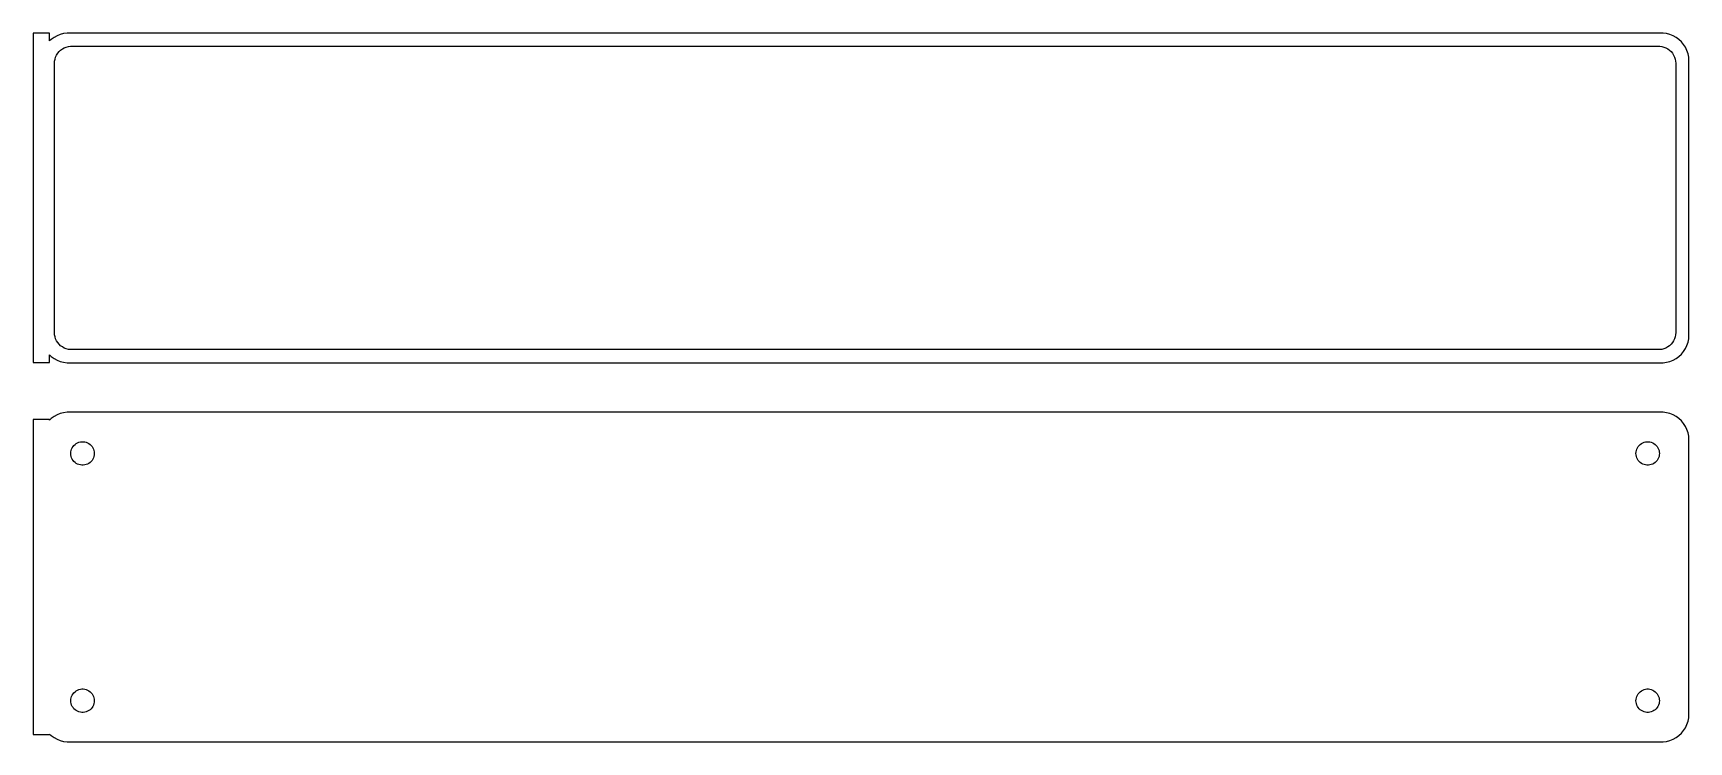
# Model space of a CAD drawing. Header units: metres. Extents: x -152 to 150, y 108 to 237.
import ezdxf

# ---------------------------------------------------------------- set-up
doc = ezdxf.new("R2010")
doc.units = ezdxf.units.M

msp = doc.modelspace()

# ---------------------------------------------------------------- linework, layer by layer
for p, q in [((-148.5, 236.979), (-151.5, 236.979)), ((-151.5, 236.979), (-151.5, 177.021)), ((-148.5, 235.559), (-148.5, 236.979)), ((-148.187, 235.853), (-148.5, 235.559)), ((-147.679, 236.222), (-148.187, 235.853)), ((-147.129, 236.524), (-147.679, 236.222)), ((-146.545, 236.755), (-147.129, 236.524)), ((-145.937, 236.911), (-146.545, 236.755)), ((-145.314, 236.99), (-145.937, 236.911)), ((145.314, 236.99), (-145.314, 236.99)), ((145.937, 236.911), (145.314, 236.99)), ((146.545, 236.755), (145.937, 236.911)), ((147.129, 236.524), (146.545, 236.755)), ((147.679, 236.222), (147.129, 236.524)), ((148.187, 235.853), (147.679, 236.222)), ((148.645, 235.423), (148.187, 235.853)), ((149.045, 234.939), (148.645, 235.423)), ((-147.588, 231.89), (-147.515, 232.274)), ((-147.515, 232.274), (-147.394, 232.646)), ((-147.394, 232.646), (-147.228, 233)), ((-147.228, 233), (-147.018, 233.33)), ((-147.018, 233.33), (-146.769, 233.631)), ((-146.769, 233.631), (-146.484, 233.899)), ((-146.484, 233.899), (-146.168, 234.128)), ((-146.168, 234.128), (-145.825, 234.317)), ((-145.825, 234.317), (-145.462, 234.461)), ((-145.462, 234.461), (-145.083, 234.558)), ((-145.083, 234.558), (-144.695, 234.607)), ((-144.695, 234.607), (144.695, 234.607)), ((144.695, 234.607), (145.083, 234.558)), ((145.083, 234.558), (145.462, 234.461)), ((145.462, 234.461), (145.825, 234.317)), ((145.825, 234.317), (146.168, 234.128)), ((146.168, 234.128), (146.484, 233.899)), ((146.484, 233.899), (146.769, 233.631)), ((146.769, 233.631), (147.018, 233.33)), ((147.018, 233.33), (147.228, 233)), ((147.228, 233), (147.394, 232.646)), ((147.394, 232.646), (147.515, 232.274)), ((147.515, 232.274), (147.588, 231.89)), ((149.382, 234.409), (149.045, 234.939)), ((149.649, 233.841), (149.382, 234.409)), ((149.843, 233.243), (149.649, 233.841)), ((149.961, 232.627), (149.843, 233.243)), ((150, 232), (149.961, 232.627)), ((-147.613, 231.5), (-147.588, 231.89)), ((-147.613, 182.5), (-147.613, 231.5)), ((147.588, 231.89), (147.613, 231.5)), ((147.613, 231.5), (147.613, 182.5)), ((150, 182), (150, 232)), ((-147.588, 182.11), (-147.613, 182.5)), ((-147.515, 181.726), (-147.588, 182.11)), ((-147.394, 181.354), (-147.515, 181.726)), ((-147.228, 181), (-147.394, 181.354)), ((-147.018, 180.67), (-147.228, 181)), ((147.228, 181), (147.018, 180.67)), ((147.394, 181.354), (147.228, 181)), ((147.515, 181.726), (147.394, 181.354)), ((147.588, 182.11), (147.515, 181.726)), ((147.613, 182.5), (147.588, 182.11)), ((149.843, 180.757), (149.961, 181.373)), ((149.961, 181.373), (150, 182)), ((-148.5, 177.021), (-148.5, 178.441)), ((-148.5, 178.441), (-148.187, 178.147)), ((-148.187, 178.147), (-147.679, 177.778)), ((-146.769, 180.369), (-147.018, 180.67)), ((-146.484, 180.101), (-146.769, 180.369)), ((-146.168, 179.872), (-146.484, 180.101)), ((-145.825, 179.683), (-146.168, 179.872)), ((-145.462, 179.539), (-145.825, 179.683)), ((-145.083, 179.442), (-145.462, 179.539)), ((-144.695, 179.393), (-145.083, 179.442)), ((144.695, 179.393), (-144.695, 179.393)), ((145.083, 179.442), (144.695, 179.393)), ((145.462, 179.539), (145.083, 179.442)), ((145.825, 179.683), (145.462, 179.539)), ((146.168, 179.872), (145.825, 179.683)), ((146.484, 180.101), (146.168, 179.872)), ((146.769, 180.369), (146.484, 180.101)), ((147.018, 180.67), (146.769, 180.369)), ((147.679, 177.778), (148.187, 178.147)), ((148.187, 178.147), (148.645, 178.577)), ((148.645, 178.577), (149.045, 179.061)), ((149.045, 179.061), (149.382, 179.591)), ((149.382, 179.591), (149.649, 180.159)), ((149.649, 180.159), (149.843, 180.757)), ((-151.5, 177.021), (-148.5, 177.021)), ((-147.679, 177.778), (-147.129, 177.476)), ((-147.129, 177.476), (-146.545, 177.245)), ((-146.545, 177.245), (-145.937, 177.089)), ((-145.937, 177.089), (-145.314, 177.01)), ((-145.314, 177.01), (145.314, 177.01)), ((145.314, 177.01), (145.937, 177.089)), ((145.937, 177.089), (146.545, 177.245)), ((146.545, 177.245), (147.129, 177.476)), ((147.129, 177.476), (147.679, 177.778)), ((-148.5, 166.653), (-151.5, 166.653)), ((-151.5, 166.653), (-151.5, 109.347)), ((-148.187, 166.853), (-148.5, 166.559)), ((-148.5, 166.559), (-148.5, 166.653)), ((-147.679, 167.222), (-148.187, 166.853)), ((-147.129, 167.524), (-147.679, 167.222)), ((-146.545, 167.755), (-147.129, 167.524)), ((-145.937, 167.911), (-146.545, 167.755)), ((-145.314, 167.99), (-145.937, 167.911)), ((145.314, 167.99), (-145.314, 167.99)), ((145.937, 167.911), (145.314, 167.99)), ((146.545, 167.755), (145.937, 167.911)), ((147.129, 167.524), (146.545, 167.755)), ((147.679, 167.222), (147.129, 167.524)), ((148.187, 166.853), (147.679, 167.222)), ((148.645, 166.423), (148.187, 166.853)), ((149.045, 165.939), (148.645, 166.423)), ((149.382, 165.409), (149.045, 165.939)), ((149.649, 164.841), (149.382, 165.409)), ((149.843, 164.243), (149.649, 164.841)), ((149.961, 163.627), (149.843, 164.243)), ((150, 163), (149.961, 163.627)), ((150, 113), (150, 163)), ((-144.635, 160.5), (-144.618, 160.768)), ((-144.618, 160.232), (-144.635, 160.5)), ((-144.618, 160.768), (-144.568, 161.031)), ((-144.568, 159.969), (-144.618, 160.232)), ((-144.568, 161.031), (-144.485, 161.286)), ((-144.485, 159.714), (-144.568, 159.969)), ((-144.485, 161.286), (-144.371, 161.529)), ((-144.371, 161.529), (-144.227, 161.755)), ((-144.227, 161.755), (-144.057, 161.962)), ((-144.057, 161.962), (-143.861, 162.145)), ((-143.861, 162.145), (-143.644, 162.303)), ((-143.644, 162.303), (-143.409, 162.432)), ((-143.409, 162.432), (-143.16, 162.531)), ((-143.16, 162.531), (-142.9, 162.597)), ((-142.9, 162.597), (-142.634, 162.631)), ((-142.634, 162.631), (-142.366, 162.631)), ((-142.366, 162.631), (-142.1, 162.597)), ((-142.1, 162.597), (-141.84, 162.531)), ((-141.84, 162.531), (-141.591, 162.432)), ((-141.591, 162.432), (-141.356, 162.303)), ((-141.356, 162.303), (-141.139, 162.145)), ((-141.139, 162.145), (-140.943, 161.962)), ((-140.943, 161.962), (-140.773, 161.755)), ((-140.773, 161.755), (-140.629, 161.529)), ((-140.629, 161.529), (-140.515, 161.286)), ((-140.515, 161.286), (-140.432, 161.031)), ((-140.432, 159.969), (-140.515, 159.714)), ((-140.432, 161.031), (-140.382, 160.768)), ((-140.382, 160.232), (-140.432, 159.969)), ((-140.382, 160.768), (-140.365, 160.5)), ((-140.365, 160.5), (-140.382, 160.232)), ((140.365, 160.5), (140.382, 160.768)), ((140.382, 160.232), (140.365, 160.5)), ((140.382, 160.768), (140.432, 161.031)), ((140.432, 159.969), (140.382, 160.232)), ((140.432, 161.031), (140.515, 161.286)), ((140.515, 159.714), (140.432, 159.969)), ((140.515, 161.286), (140.629, 161.529)), ((140.629, 161.529), (140.773, 161.755)), ((140.773, 161.755), (140.943, 161.962)), ((140.943, 161.962), (141.139, 162.145)), ((141.139, 162.145), (141.356, 162.303)), ((141.356, 162.303), (141.591, 162.432)), ((141.591, 162.432), (141.84, 162.531)), ((141.84, 162.531), (142.1, 162.597)), ((142.1, 162.597), (142.366, 162.631)), ((142.366, 162.631), (142.634, 162.631)), ((142.634, 162.631), (142.9, 162.597)), ((142.9, 162.597), (143.16, 162.531)), ((143.16, 162.531), (143.409, 162.432)), ((143.409, 162.432), (143.644, 162.303)), ((143.644, 162.303), (143.861, 162.145)), ((143.861, 162.145), (144.057, 161.962)), ((144.057, 161.962), (144.227, 161.755)), ((144.227, 161.755), (144.371, 161.529)), ((144.371, 161.529), (144.485, 161.286)), ((144.485, 161.286), (144.568, 161.031)), ((144.568, 159.969), (144.485, 159.714)), ((144.568, 161.031), (144.618, 160.768)), ((144.618, 160.232), (144.568, 159.969)), ((144.618, 160.768), (144.635, 160.5)), ((144.635, 160.5), (144.618, 160.232)), ((-144.371, 159.471), (-144.485, 159.714)), ((-144.227, 159.245), (-144.371, 159.471)), ((-144.057, 159.038), (-144.227, 159.245)), ((-143.861, 158.855), (-144.057, 159.038)), ((-143.644, 158.697), (-143.861, 158.855)), ((-143.409, 158.568), (-143.644, 158.697)), ((-143.16, 158.469), (-143.409, 158.568)), ((-142.9, 158.403), (-143.16, 158.469)), ((-142.634, 158.369), (-142.9, 158.403)), ((-142.366, 158.369), (-142.634, 158.369)), ((-142.1, 158.403), (-142.366, 158.369)), ((-141.84, 158.469), (-142.1, 158.403)), ((-141.591, 158.568), (-141.84, 158.469)), ((-141.356, 158.697), (-141.591, 158.568)), ((-141.139, 158.855), (-141.356, 158.697)), ((-140.943, 159.038), (-141.139, 158.855)), ((-140.773, 159.245), (-140.943, 159.038)), ((-140.629, 159.471), (-140.773, 159.245)), ((-140.515, 159.714), (-140.629, 159.471)), ((140.629, 159.471), (140.515, 159.714)), ((140.773, 159.245), (140.629, 159.471)), ((140.943, 159.038), (140.773, 159.245)), ((141.139, 158.855), (140.943, 159.038)), ((141.356, 158.697), (141.139, 158.855)), ((141.591, 158.568), (141.356, 158.697)), ((141.84, 158.469), (141.591, 158.568)), ((142.1, 158.403), (141.84, 158.469)), ((142.366, 158.369), (142.1, 158.403)), ((142.634, 158.369), (142.366, 158.369)), ((142.9, 158.403), (142.634, 158.369)), ((143.16, 158.469), (142.9, 158.403)), ((143.409, 158.568), (143.16, 158.469)), ((143.644, 158.697), (143.409, 158.568)), ((143.861, 158.855), (143.644, 158.697)), ((144.057, 159.038), (143.861, 158.855)), ((144.227, 159.245), (144.057, 159.038)), ((144.371, 159.471), (144.227, 159.245)), ((144.485, 159.714), (144.371, 159.471)), ((-143.16, 117.531), (-142.9, 117.597)), ((-142.9, 117.597), (-142.634, 117.631)), ((-142.634, 117.631), (-142.366, 117.631)), ((-142.366, 117.631), (-142.1, 117.597)), ((-142.1, 117.597), (-141.84, 117.531)), ((141.84, 117.531), (142.1, 117.597)), ((142.1, 117.597), (142.366, 117.631)), ((142.366, 117.631), (142.634, 117.631)), ((142.634, 117.631), (142.9, 117.597)), ((142.9, 117.597), (143.16, 117.531)), ((-144.635, 115.5), (-144.618, 115.768)), ((-144.618, 115.232), (-144.635, 115.5)), ((-144.618, 115.768), (-144.568, 116.031)), ((-144.568, 114.969), (-144.618, 115.232)), ((-144.568, 116.031), (-144.485, 116.286)), ((-144.485, 114.714), (-144.568, 114.969)), ((-144.485, 116.286), (-144.371, 116.529)), ((-144.371, 114.471), (-144.485, 114.714)), ((-144.371, 116.529), (-144.227, 116.755)), ((-144.227, 116.755), (-144.057, 116.962)), ((-144.057, 116.962), (-143.861, 117.145)), ((-143.861, 117.145), (-143.644, 117.303)), ((-143.644, 117.303), (-143.409, 117.432)), ((-143.409, 117.432), (-143.16, 117.531)), ((-141.84, 117.531), (-141.591, 117.432)), ((-141.591, 117.432), (-141.356, 117.303)), ((-141.356, 117.303), (-141.139, 117.145)), ((-141.139, 117.145), (-140.943, 116.962)), ((-140.943, 116.962), (-140.773, 116.755)), ((-140.773, 116.755), (-140.629, 116.529)), ((-140.629, 116.529), (-140.515, 116.286)), ((-140.515, 114.714), (-140.629, 114.471)), ((-140.515, 116.286), (-140.432, 116.031)), ((-140.432, 114.969), (-140.515, 114.714)), ((-140.432, 116.031), (-140.382, 115.768)), ((-140.382, 115.232), (-140.432, 114.969)), ((-140.382, 115.768), (-140.365, 115.5)), ((-140.365, 115.5), (-140.382, 115.232)), ((140.365, 115.5), (140.382, 115.768)), ((140.382, 115.232), (140.365, 115.5)), ((140.382, 115.768), (140.432, 116.031)), ((140.432, 114.969), (140.382, 115.232)), ((140.432, 116.031), (140.515, 116.286)), ((140.515, 114.714), (140.432, 114.969)), ((140.515, 116.286), (140.629, 116.529)), ((140.629, 114.471), (140.515, 114.714)), ((140.629, 116.529), (140.773, 116.755)), ((140.773, 116.755), (140.943, 116.962)), ((140.943, 116.962), (141.139, 117.145)), ((141.139, 117.145), (141.356, 117.303)), ((141.356, 117.303), (141.591, 117.432)), ((141.591, 117.432), (141.84, 117.531)), ((143.16, 117.531), (143.409, 117.432)), ((143.409, 117.432), (143.644, 117.303)), ((143.644, 117.303), (143.861, 117.145)), ((143.861, 117.145), (144.057, 116.962)), ((144.057, 116.962), (144.227, 116.755)), ((144.227, 116.755), (144.371, 116.529)), ((144.371, 116.529), (144.485, 116.286)), ((144.485, 114.714), (144.371, 114.471)), ((144.485, 116.286), (144.568, 116.031)), ((144.568, 114.969), (144.485, 114.714)), ((144.568, 116.031), (144.618, 115.768)), ((144.618, 115.232), (144.568, 114.969)), ((144.618, 115.768), (144.635, 115.5)), ((144.635, 115.5), (144.618, 115.232)), ((-144.227, 114.245), (-144.371, 114.471)), ((-144.057, 114.038), (-144.227, 114.245)), ((-143.861, 113.855), (-144.057, 114.038)), ((-143.644, 113.697), (-143.861, 113.855)), ((-143.409, 113.568), (-143.644, 113.697)), ((-143.16, 113.469), (-143.409, 113.568)), ((-142.9, 113.403), (-143.16, 113.469)), ((-142.634, 113.369), (-142.9, 113.403)), ((-142.366, 113.369), (-142.634, 113.369)), ((-142.1, 113.403), (-142.366, 113.369)), ((-141.84, 113.469), (-142.1, 113.403)), ((-141.591, 113.568), (-141.84, 113.469)), ((-141.356, 113.697), (-141.591, 113.568)), ((-141.139, 113.855), (-141.356, 113.697)), ((-140.943, 114.038), (-141.139, 113.855)), ((-140.773, 114.245), (-140.943, 114.038)), ((-140.629, 114.471), (-140.773, 114.245)), ((140.773, 114.245), (140.629, 114.471)), ((140.943, 114.038), (140.773, 114.245)), ((141.139, 113.855), (140.943, 114.038)), ((141.356, 113.697), (141.139, 113.855)), ((141.591, 113.568), (141.356, 113.697)), ((141.84, 113.469), (141.591, 113.568)), ((142.1, 113.403), (141.84, 113.469)), ((142.366, 113.369), (142.1, 113.403)), ((142.634, 113.369), (142.366, 113.369)), ((142.9, 113.403), (142.634, 113.369)), ((143.16, 113.469), (142.9, 113.403)), ((143.409, 113.568), (143.16, 113.469)), ((143.644, 113.697), (143.409, 113.568)), ((143.861, 113.855), (143.644, 113.697)), ((144.057, 114.038), (143.861, 113.855)), ((144.227, 114.245), (144.057, 114.038)), ((144.371, 114.471), (144.227, 114.245)), ((149.649, 111.159), (149.843, 111.757)), ((149.843, 111.757), (149.961, 112.373)), ((149.961, 112.373), (150, 113)), ((-151.5, 109.347), (-148.5, 109.347)), ((-148.5, 109.347), (-148.5, 109.441)), ((-148.5, 109.441), (-148.187, 109.147)), ((-148.187, 109.147), (-147.679, 108.778)), ((-147.679, 108.778), (-147.129, 108.476)), ((147.129, 108.476), (147.679, 108.778)), ((147.679, 108.778), (148.187, 109.147)), ((148.187, 109.147), (148.645, 109.577)), ((148.645, 109.577), (149.045, 110.061)), ((149.045, 110.061), (149.382, 110.591)), ((149.382, 110.591), (149.649, 111.159)), ((-147.129, 108.476), (-146.545, 108.245)), ((-146.545, 108.245), (-145.937, 108.089)), ((-145.937, 108.089), (-145.314, 108.01)), ((-145.314, 108.01), (145.314, 108.01)), ((145.314, 108.01), (145.937, 108.089)), ((145.937, 108.089), (146.545, 108.245)), ((146.545, 108.245), (147.129, 108.476))]:
    msp.add_line(p, q)

doc.saveas('drawing.dxf')
